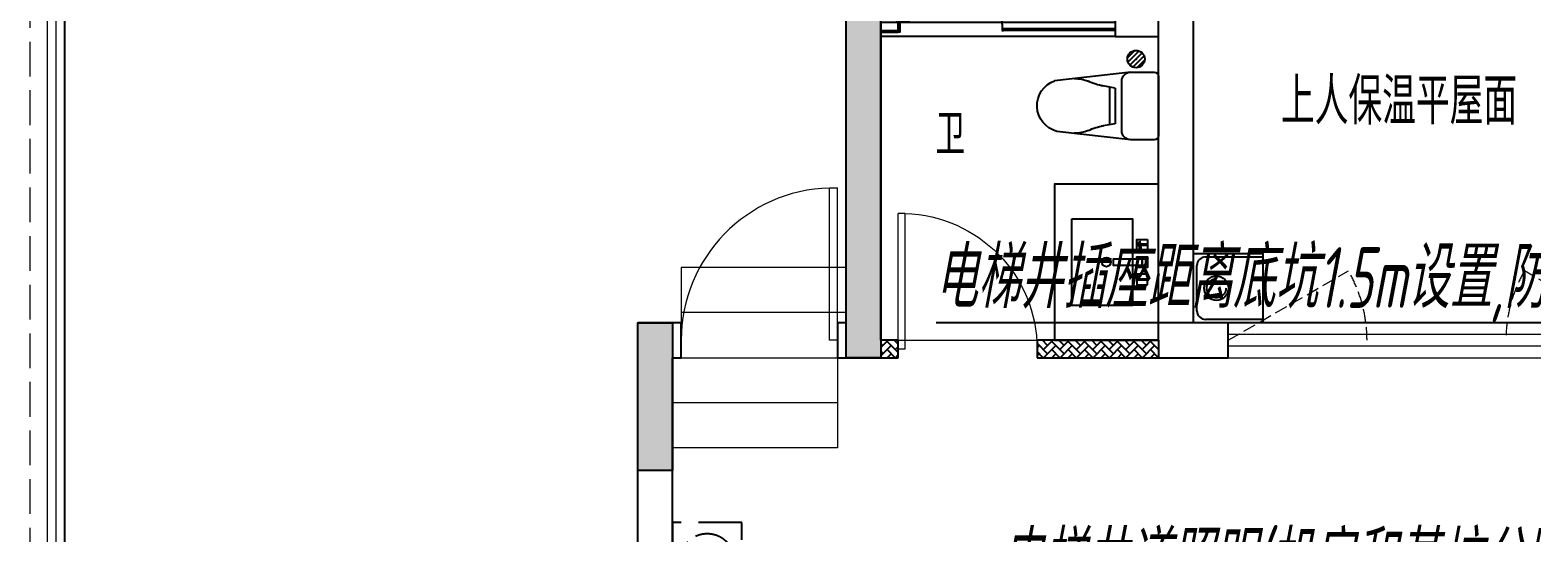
# Model space of a CAD drawing. Extents: x 3753737 to 4713801, y -857380 to 24339.
# Drawn here: x 4040813 to 4049463, y -792046 to -789149 of the extents above; entities that cross this region are included whole.
import ezdxf

# ---------------------------------------------------------------- set-up
doc = ezdxf.new("R2010")
doc.units = 0
doc.header["$LTSCALE"] = 1000
doc.header["$MEASUREMENT"] = 0
doc.linetypes.add('A户型$0$DASH', pattern=[0.35, 0.25, -0.1])
doc.linetypes.add('DASH', pattern=[0.35, 0.25, -0.1])
doc.layers.get('0').update_dxf_attribs({"linetype": 'CONTINUOUS'})
for name, color, linetype in [('!!电气', 1, 'CONTINUOUS'), ('5fur', 175, 'CONTINUOUS'), ('COLU', 7, 'CONTINUOUS'), ('DIM-照明', 7, 'CONTINUOUS'), ('IP-bath&kitchen-JOHNSON', 4, 'CONTINUOUS'), ('LVTRY', 252, 'CONTINUOUS'), ('P-bath&kitchen-JOHNSON', 4, 'CONTINUOUS'), ('ROOF', 183, 'CONTINUOUS'), ('S-砼墙填充', 251, 'CONTINUOUS'), ('VPIPE-雨水', 4, 'DASH'), ('WALL', 252, 'CONTINUOUS'), ('保温', 6, 'CONTINUOUS'), ('管', 193, 'CONTINUOUS')]:
    doc.layers.add(name, color=color, linetype=linetype)
for name, color, linetype, lineweight in [('PUB_TEXT', 7, 'CONTINUOUS', 20), ('STAIR', 252, 'CONTINUOUS', 20), ('WINDOW', 146, 'CONTINUOUS', 20), ('平面-栏杆', 56, 'CONTINUOUS', 15), ('平面-看线', 252, 'CONTINUOUS', 15)]:
    doc.layers.add(name, color=color, linetype=linetype, lineweight=lineweight)
doc.styles.add('HZTXT', font='gbeitc.shx', dxfattribs={"width": 0.8, "height": 400, "bigfont": 'hztxt.shx'})
doc.styles.get("Standard").update_dxf_attribs({"font": 'gbenor.shx', "bigfont": 'gbcbig.shx'})
pattern_1 = [(45, (0, 0), (0, 47.41575231924514), [100.584, -33.528]), (135, (23.70786, 23.70786), (3.05311331771918e-15, 47.41575231924513), [100.584, -33.528])]

# ---------------------------------------------------------------- blocks, each defined once
blk = doc.blocks.new('dfgdfgsf')
at = {"layer": '5fur', "color": 252, "linetype": 'A户型$0$DASH'}
for p, q in [((2079791.574986166, -1251962.197855677), (2079391.574986166, -1251962.197855677)), ((2079391.574986166, -1251962.197855677), (2079391.574986166, -1252412.198233496)), ((2079791.574986166, -1252412.198233496), (2079791.574986166, -1251962.197855677))]:
    blk.add_line(p, q, dxfattribs=at)
at = {"layer": '5fur', "color": 252, "linetype": 'A户型$0$DASH', "extrusion": (0, 0, -1)}
blk.add_ellipse((2079591.574986166, -1252187.198233496), major_axis=(-113.2638872716998, 113.2638872716998), ratio=0.9999999999997511, start_param=4.712388980384682, end_param=10.99557428756427, dxfattribs=at)
blk = doc.blocks.new('GDGDGRD')
at = {"layer": 'S-砼墙填充'}
h = blk.add_hatch(color=252, dxfattribs=at)
h.dxf.hatch_style = 1
h.paths.add_polyline_path([(425766.5794054426, 295815.3630852421), (425766.5794054426, 295615.3630852421), (425416.5787021094, 295615.3630854151), (425416.5787033085, 292815.3630859881), (425216.5787033085, 292815.3630859881), (425216.5787021094, 295815.3630854151)])
h = blk.add_hatch(color=252, dxfattribs=at)
h.dxf.hatch_style = 1
h.paths.add_polyline_path([(424216.556240608, 293015.3630997556), (424216.556240608, 292815.3630997556), (424216.5562417945, 292165.3631572846), (424016.5562417945, 292165.3631572846), (424016.556240608, 293015.3630997556)])
at = {"layer": 'COLU', "color": 252}
for points in [[(425766.5794054426, 295815.3630852421), (425766.5794054426, 295615.3630852421), (425416.5787021094, 295615.3630854151), (425416.5787033085, 292815.3630859881), (425216.5787033085, 292815.3630859881), (425216.5787021094, 295815.3630854151)], [(424216.556240608, 293015.3630997556), (424216.556240608, 292815.3630997556), (424216.556240608, 292815.3630997556), (424216.5562417945, 292165.3631572846), (424016.5562417945, 292165.3631572846), (424016.556240608, 293015.3630997556)]]:
    blk.add_lwpolyline(points, close=True, dxfattribs=at)
blk = doc.blocks.new('VXVXVXDVXDVXVDX')
at = {"layer": '保温', "linetype": 'ByBlock', "ltscale": 10}
h = blk.add_hatch(dxfattribs=at)
h.set_pattern_fill('AR-HBONE', color=251, scale=55)
h.set_pattern_definition(pattern_1)
h.paths.add_polyline_path([(425516.5787158769, 292815.3630860538), (425516.5786749359, 292915.3630860629), (425416.5786828165, 292915.3663592454), (425416.5787237576, 292815.3663592363)])
h = blk.add_hatch(dxfattribs=at)
h.set_pattern_fill('AR-HBONE', color=251, scale=55)
h.set_pattern_definition(pattern_1)
h.paths.add_polyline_path([(427016.5787225708, 292815.3630863895), (427016.5786816297, 292915.3630863986), (426316.5786749361, 292915.3663593241), (426316.5787158771, 292815.3663593151)])
at = {"layer": '保温', "color": 251, "linetype": 'ByBlock', "ltscale": 10}
blk.add_line((427016.5787020889, 292915.3630863958), (427016.5787021116, 292815.3630863922), dxfattribs=at)
blk = doc.blocks.new('A$C3EB2330C')
at = {"layer": '管', "color": 252}
for p, q in [((-0.0007213222561404109, 379.9995217677206), (329.9992786777439, 379.9995217677206)), ((379.9992786777439, 329.9995217677206), (379.9992786777439, 69.99952176772058)), ((329.9992786777439, 19.99952176772058), (-0.0007213222561404109, 19.99952176772058))]:
    blk.add_line(p, q, dxfattribs=at)
blk.add_lwpolyline([(399.9992786777439, 399.9995217677206), (399.9992786777439, -0.000478232279419899), (-0.0007213222561404109, -0.000478232279419899), (-0.0007213222561404109, 399.9995217677206)], close=True, dxfattribs=at)
for centre, start, end in [((329.9992786777439, 329.9995217677206), 0, 90), ((329.9992786777439, 69.99952176772058), 270, 360)]:
    blk.add_arc(centre, 50, start, end, dxfattribs=at)
blk.add_ellipse((267.4755955390865, 199.9995217677206), major_axis=(-49.49747468307308, -49.49747468307304), ratio=0.9999999999994058, start_param=-0.7853981633977454, end_param=5.49778714378184, dxfattribs=at)
blk = doc.blocks.new('rrrrrrrrrrrra')
at = {"color": 8}
for p, q in [((-112.3975646988256, 458.7312025176361), (-112.3975646988256, 324.3323662159964)), ((252.6024353011744, 483.7312025176361), (-87.39756469882559, 483.7312025176361)), ((277.6024353011744, 324.3323662159964), (277.6024353011744, 458.7312025176361)), ((-112.3975646988256, 324.3323662159964), (-63.69972878636327, -103.3637925456278)), ((-59.12511469877791, 271.0599162159488), (224.3299853011267, 271.0599162159488)), ((277.6024353011744, 324.3323662159964), (227.5135563242948, -115.5808400628157)), ((-20.6103619200876, 232.4137265472673), (-34.18044077546801, 153.6153487120755)), ((191.3197469591396, 200.4502565474249), (-26.11487635679077, 200.4502565474249)), ((185.8152325224364, 232.4137265477329), (-20.6103619200876, 232.4137265472673)), ((185.8152325224364, 232.4137265477329), (199.3853113778168, 153.6153487125412))]:
    blk.add_line(p, q, dxfattribs=at)
for centre, radius, start, end in [((-87.39756469882559, 458.7312025176361), 25, 90, 180), ((252.6024353011744, 458.7312025176361), 25, 0, 90), ((-59.12511469877791, 324.3323662164621), 53.27245000000602, 180, 270), ((224.3299853008939, 324.3323662164621), 53.27245000000253, 270, 0), ((-322.583031725022, 209.8070477982983), 293.8257332377133, 333.5368539848596, 351.4828191908725), ((487.787902327138, 209.8070477982983), 293.8257332377133, 188.5171808091275, 206.4631460151405), ((148.969911527005, -3.179016253445297), 224.0767612256445, 158.5202191710939, 180), ((16.2349590753438, -3.179016253445297), 224.0767612256723, 0, 21.47978082890611), ((83.83053322241176, -63.61970424279571), 152.7899563564, 195.0773243454172, 340.1181212308546)]:
    blk.add_arc(centre, radius, start, end, dxfattribs=at)
blk = doc.blocks.new('A$C1E0F638F')
for points in [[(499.7003750004806, 435.1003879043274), (499.7003750004806, 85.1003879038617), (-4.325015470385551e-05, 85.10038790432736), (-4.325015470385551e-05, 435.1003879038617)], [(269.850552206859, 30.00024752598256), (229.850552206859, 30.00024752644822), (229.850552206859, 195.0002475259826), (269.850552206859, 195.0002475264482)], [(119.850552206859, 0.0002475259825587273), (179.850552206859, 0.0002475259825587273), (179.850552206859, 60.00024752598256), (119.850552206859, 60.00024752598256)], [(146.850552206859, 55.00024752598256), (152.850552206859, 55.00024752644822), (152.850552206859, 5.00024752644822), (146.850552206859, 5.00024752644822)], [(229.850552206859, 30.00024752644822), (269.850552206859, 30.00024752598256), (269.850552206859, 10.00024752598256), (229.850552206859, 10.00024752644822)], [(379.850552206859, 0.0002475259825587273), (319.850552206859, 0.0002475264482200146), (319.850552206859, 60.00024752644822), (379.850552206859, 60.00024752644822)], [(352.850552206859, 55.00024752598256), (346.850552206859, 55.00024752598256), (346.850552206859, 5.000247525982559), (352.850552206859, 5.000247525982559)]]:
    blk.add_lwpolyline(points, close=True)
blk.add_lwpolyline([(269.850552206859, 60.00024752598256), (279.850552206859, 60.00024752598256), (279.850552206859, 0.0002475264482200146), (219.850552206859, 0.0002475259825587273), (219.850552206859, 60.00024752598256), (229.850552206859, 60.00024752644822)])
blk.add_circle((249.850552206859, 236.2614032463171), 26)
blk = doc.blocks.new('$lvtry$00000171')
for p, q in [((-74.24621202462731, 10.60660171788186), (-10.60660171788186, 74.24621202462731)), ((-69.81875867368217, -27.39235180270043), (27.39235180242758, 69.81875867368217)), ((-53.03300858900184, -53.03300858886359), (53.03300858900184, 53.03300858886359)), ((-27.39235180242758, -69.81875867368217), (69.81875867368217, 27.39235180270043)), ((10.60660171788186, -74.24621202462731), (74.24621202462731, -10.60660171788186))]:
    blk.add_line(p, q)
blk.add_circle((0, 0), 75)
blk.add_point((0, 0))
blk = doc.blocks.new('135')
blk.add_hatch(color=256).paths.add_polyline_path([(4.76418280357393, 1.812162386259842), (3.614183923258678, -0.9586682789313272), (-4.698308072380313, 2.491328362025341), (-3.548309192054148, 5.262159027231063)])
for p, q in [((-6.34257382159194, 2.632406550414998), (5.421245566391007, -2.250020692198631)), ((-5.698204626369259, 2.906323017595241), (-5.160113183243083, 2.682994842084553)), ((-5.555794630552554, 18.93025617586591), (-3.355794630551827, 19.41189882087838)), ((-3.355794630551827, 19.41189882087838), (-5.502586708164016, 19.38346581543646)), ((5.249555696867901, 10.9245783101278), (-5.25044430312846, 10.93328680312606)), ((5.227938415449898, 9.660595023749009), (-5.205485498692723, 9.660595023727183)), ((-5.160113183243083, 2.682994842084553), (-3.818447822857706, 5.915630618167598)), ((-5.000000000007275, 10.93307908955376), (-5.000000000007275, 30.53458335841333)), ((-3.818447822857706, 5.915630618167598), (5.417654394495911, 2.08230101709978)), ((0, -9.095e-13), (-7.276000000000001e-12, 39.11915162772765)), ((5.617387633388716, 18.86060526279379), (3.417387633387988, 19.34224790780627)), ((3.417387633387988, 19.34224790780627), (5.564179711000178, 19.31381490236435)), ((4.075989034128724, -1.150334758983262), (5.417654394495911, 2.08230101709978)), ((4.999999999996362, 10.92478528669653), (4.999999999992723, 32.30060393840449)), ((4.075989034125087, -1.150334758983262), (5.7233188174323, -1.834038541420341))]:
    blk.add_line(p, q)
for centre, radius, start, end in [((6.161034868437128, 15.83646535001662), 13.51105029248686, 151.0147378050733, 204.8403314206463), ((13.49583268638525, 4.204098348475781), 20.48112573357894, 163.092431708237, 182.0011966084188), ((-5.975522388205718, 3.562607190228845), 1, 184.2275252268287, 248.4661137629982), ((13.54264475737364, 4.193994001077044), 19.52885339284392, 163.7443120071847, 182.5268738689926), ((8.625610374787357, 15.4674340699994), 14.59806099666519, 166.2780045267358, 198.0953497200314), ((-5.467505949505721, 3.349919817060253), 0.5, 181.9385014602077, 247.2597126889964), ((-5.220308285297505, 22.14142036417525), 0.5, 335.7643365041333, 151.0147378054934), ((3.827398038803949, 18.06844884589281), 9.42220170707689, 155.7643365036202, 171.9772791662345), ((5.153695528464595, 22.26171150950449), 0.5, 29.84246110022977, 204.5740373216479), ((-5.946870150815811, 17.18555889137405), 11.70614123311011, 10.4750181798539, 24.57403732164799), ((29.07817214454553, 6.708467335577552), 24.03224306675829, 172.943947749341, 199.2318175570648), ((-6.288615623223449, 15.43590622998363), 12.3887641438454, 338.644919711974, 16.04760207510264), ((-6.035673477003001, 15.84248269684667), 13.39994098009156, 334.9111406033848, 29.84246110034611), ((26.37160870551816, 6.273545375245702), 20.6409126368038, 169.1453753653255, 199.9525787155704), ((5.869786496521555, -1.169297062749137), 1.170107913508445, 247.4597126892894, 19.95257871601565), ((5.914985297487874, -1.372233430550295), 0.5, 247.4597126892894, 19.23181755750988)]:
    blk.add_arc(centre, radius, start, end)
blk.add_open_spline([(-5.000000000007275, 30.53458335841333), (-4.10443294849756, 31.33336597555081), (-2.288282033354334, 32.95324444101334), (0.90438098919185, 29.19536669430727), (3.450096077842316, 31.12548990286359), (4.999999999992723, 32.30060393840449)], degree=3, knots=[0, 0, 0, 0, 3.066329070407599, 6.218313121244897, 11.12413523619883, 11.12413523619883, 11.12413523619883, 11.12413523619883])
blk = doc.blocks.new('SDFAWERAWER')
at = {"layer": 'LVTRY', "color": 252}
for p, q in [((593941.1893833182, -1242210.071718162), (593783.7054442759, -1242594.768872668)), ((593964.6458707345, -1242219.669193542), (593807.1619316919, -1242604.366348048)), ((593941.1893833182, -1242210.071718162), (593964.6458707345, -1242219.669193542)), ((593987.7654218215, -1242190.543110286), (593978.1679464299, -1242213.999597729)), ((594007.4885557, -1242225.996441955), (593978.1679464299, -1242213.999597729)), ((594017.0860310916, -1242202.539954511), (593987.7654218215, -1242190.543110286)), ((594015.8193360465, -1242220.432964417), (594027.1688849085, -1242192.714558183)), ((594015.8193360465, -1242220.432964417), (594021.6828450572, -1242222.833830523)), ((594025.7000045974, -1242203.902384486), (594018.4845674199, -1242221.524267195)), ((594018.4845674199, -1242221.524267195), (594021.4897947444, -1242220.265124338)), ((594025.3530065713, -1242210.830205286), (594021.4897947444, -1242220.265124338)), ((594022.5558872721, -1242220.70164544), (594021.6828450572, -1242222.833830523)), ((594021.6828450572, -1242222.833830523), (594023.9367655669, -1242221.889473379)), ((594022.6186791044, -1242211.427743668), (594029.8341162818, -1242193.80586096)), ((594024.1550261178, -1242221.356427115), (594023.937164888, -1242221.888498138)), ((594025.3530065713, -1242210.830205286), (594031.0932591765, -1242196.811088268)), ((594027.1688849085, -1242192.714558183), (594033.0323939191, -1242195.115424288)), ((594029.8341162818, -1242193.80586096), (594031.0932591765, -1242196.811088268)), ((594032.1593517042, -1242197.24760937), (594033.0323939191, -1242195.115424288)), ((594033.0323939191, -1242195.115424288), (594033.976751101, -1242197.369344781)), ((594033.7584905497, -1242197.902391045), (594033.9763517794, -1242197.370320023)), ((594047.2517495372, -1242200.933083513), (594035.9092786319, -1242228.654386825)), ((594037.3439066054, -1242210.828683256), (594087.9885953569, -1242231.550505105)), ((594038.5747885434, -1242229.745009019), (594045.1743897707, -1242213.615406493)), ((594041.579694262, -1242228.485098852), (594051.1771696536, -1242205.028611409)), ((594049.9172594484, -1242202.023705706), (594043.3176582216, -1242218.153308231)), ((594047.2517495372, -1242200.933083513), (594049.9172594484, -1242202.023705706)), ((594049.9172594484, -1242202.023705706), (594051.1771696536, -1242205.028611409)), ((594057.0670404839, -1242246.282014925), (594066.6645158757, -1242222.825527482)), ((594027.746431214, -1242234.285170699), (594078.3911199654, -1242255.006992549)), ((594035.9092786319, -1242228.654386825), (594038.5747885434, -1242229.745009019)), ((594038.5747885434, -1242229.745009019), (594041.579694262, -1242228.485098852)), ((593783.7054442759, -1242594.768872668), (593807.1619316919, -1242604.366348048)), ((593803.2340521519, -1242641.344911171), (593812.8315275433, -1242617.888423728)), ((593803.2340521519, -1242641.344911171), (593832.554661422, -1242653.341755396)), ((593812.8315275433, -1242617.888423728), (593842.1521368134, -1242629.885267953)), ((593842.1521368134, -1242629.885267953), (593832.554661422, -1242653.341755396)), ((593833.814571627, -1242656.346661099), (593832.554661422, -1242653.341755396)), ((593845.157042532, -1242628.625357786), (593833.814571627, -1242656.346661099)), ((593836.4800815652, -1242657.437283303), (593833.814571627, -1242656.346661099)), ((593847.8225524705, -1242629.715979991), (593836.4800815652, -1242657.437283303)), ((593845.157042532, -1242628.625357786), (593842.1521368134, -1242629.885267953)), ((593847.8225524705, -1242629.715979991), (593845.157042532, -1242628.625357786)), ((593847.1421213057, -1242661.799772115), (593858.4845922105, -1242634.078468803)), ((593849.807631217, -1242662.890394308), (593861.150102122, -1242635.169090996)), ((593852.0613105225, -1242661.945461682), (593862.0950347865, -1242637.422770285)), ((593858.4845922105, -1242634.078468803), (593861.150102122, -1242635.169090996)), ((593861.150102122, -1242635.169090996), (593862.0950347865, -1242637.422770285)), ((593847.1421213057, -1242661.799772115), (593849.807631217, -1242662.890394308))]:
    blk.add_line(p, q, dxfattribs=at)
blk.add_lwpolyline([(593823.4857289928, -1242716.975934958), (594045.7556563742, -1242173.940086161), (594036.5013807861, -1242170.150840413), (593814.2314534048, -1242713.186689209)], close=True, dxfattribs=at)
blk.add_arc((594075.2654484361, -1242240.036391133), 15.29342111015146, 281.7932153755734, 33.70187580186141, dxfattribs=at)
for centre, major_axis, start_param, end_param in [((593974.2417065077, -1242223.595433476), (3.926239933352681, 9.595835773426348), 0, 1.570796326794897), ((593816.7577674654, -1242608.292587982), (13.52371531371392, 33.05232318957029), 1.570796326794897, 3.141592653589793), ((593816.7577674654, -1242608.292587982), (3.926239933352681, 9.595835773426348), 1.570796326794897, 3.141592653589793)]:
    blk.add_ellipse(centre, major_axis=major_axis, ratio=1, start_param=start_param, end_param=end_param, dxfattribs=at)
at = {"layer": 'P-bath&kitchen-JOHNSON', "color": 252, "linetype": 'DASH'}
blk.add_arc((593809.7670385346, -1242714.004828131), 586.199339652145, 67.53694625199444, 157.1324720308851, dxfattribs=at)
at = {"layer": 'LVTRY', "color": 252, "xscale": -1, "rotation": 157.7329157530927}
blk.add_blockref('135', (594045.2713309255, -1242161.927690595), dxfattribs=at)
blk = doc.blocks.new('A$C5DCB2F21')
at = {"layer": 'IP-bath&kitchen-JOHNSON', "color": 8}
for p, q in [((73.60639230580999, 0), (-73.60639230580999, 0)), ((-10.47308850636909, -173.5162652194049), (-10.47308850636909, -49.2578386965979)), ((10.5573092952909, -173.5162652194049), (10.5573092952909, -49.2578386965979)), ((-68.28558143033297, -213.1606503543517), (-157.7014214626688, -274.9614281078248)), ((68.16970908802614, -213.1606503543517), (157.5855491203619, -274.9614281078248)), ((-0.0579361711279489, -261.3536447175793), (-0.0579361711570528, -424.6555120690827))]:
    blk.add_line(p, q, dxfattribs=at)
blk.add_lwpolyline([(73.60639230580999, 0), (73.60639230580999, -15.772798351245), (-73.60639230580999, -15.772798351245), (-73.60639230580999, 0)], dxfattribs=at)
for points in [[(-26.29978149385716, -30.6730770759059, -0.3641418619200349), (-37.77772499481944, -15.772798351245, -0.0204951839784475)], [(-10.47308850636909, -49.43990604687496, 0.214893116671168), (-26.29978149385716, -30.6730770759059, 7.649644273232357)], [(10.5573092952909, -49.2578386965979, -0.2143900455666535), (26.29978149385716, -30.6730770759059, -7.649644273232357)], [(26.29978149385716, -30.6730770759059, 0.3641418619200187), (37.77772499482671, -15.772798351245, 0.0204951839784475)]]:
    blk.add_lwpolyline(points, format="xyb", dxfattribs=at)
blk.add_arc((0.0421103944609058, -173.5162652194049), 10.51519890083, 180, 0, dxfattribs=at)
for centre, major_axis, ratio, start_param, end_param in [((0.0421103943663184, -181.2952494334531), (53.64446843239703, 4.6092399e-09), 0.9875770290783108, 1.768090240399728, 7.656687720196345), ((0.0421103943663184, -178.7724866370772), (-50.96224410476142, 6.55561e-11), 0.9900522014073144, -1.362970376127611, 4.504563029716158), ((0.0421103943663184, -177.7692267618913), (-26.80467913510691, 8.690706e-10), 0.9948122416210567, -1.167676844559286, 4.309269498205915), ((-12.41473554639378, -164.737432311369), (1.3012e-12, 1.432845619463478), 0.8500000000096485, -1.570796326743344, 4.712388980436241), ((12.49895633515552, -164.737432311369), (-1.089747e-10, 1.432845619463478), 0.8500000000096485, 4.712388980370823, 10.99557428755041), ((-12.41473554639378, -189.1718906858077), (-2.801241e-10, 1.432845619478029), 0.8500000000010158, 4.712388980259137, 10.99557428743872), ((12.49895633515552, -189.1718906858077), (-3.904000999999999e-10, 1.43284561947803), 0.8500000000010156, 4.712388980193717, 10.9955742873733)]:
    blk.add_ellipse(centre, major_axis=major_axis, ratio=ratio, start_param=start_param, end_param=end_param, dxfattribs=at)
blk = doc.blocks.new('A$C5C58052D')
at = {"layer": 'IP-bath&kitchen-JOHNSON', "color": 252}
for p, q in [((-49.99996080552228, -870.3115543133463), (-1399.997573487693, -870.3115586272907)), ((-1399.997573484667, -915.3115590930684), (-1299.997573835775, -915.3115590594243)), ((-1399.997573484667, -925.3115590930684), (-1299.997573835775, -925.3115590594243)), ((-49.99996080552228, -950.3114893491729), (-1399.997573487461, -950.3115586272907)), ((-1299.997573835775, -925.3115590594243), (-1299.997573839501, -915.3115590594243)), ((-700.0094203397166, -915.3115590777015), (-700.0094203348272, -905.3115588579094)), ((-49.99996080552228, -915.3115543150925), (-700.0094203397166, -915.3115590777015)), ((-49.99996080552228, -905.3115543150925), (-699.9975735293701, -905.3115588579094))]:
    blk.add_line(p, q, dxfattribs=at)
for points in [[(-50, 0), (-49.9999569831416, -950.3115181066096), (200.0024476789404, -950.3115019814577)], [(0, 0), (1.881248317658901e-05, -850.3115094205132), (200.0024453278165, -850.3115094189416)]]:
    blk.add_lwpolyline(points, dxfattribs=at)
at = {"layer": 'LVTRY', "color": 252}
blk.add_lwpolyline([(-399.9873395997565, -2699.999390983779), (200.0126604004763, -2699.999390983779), (200.0126603917452, -1800.000353202282), (-399.9873396086041, -1800.000353202282)], close=True, dxfattribs=at)
at = {"layer": 'IP-bath&kitchen-JOHNSON', "color": 252, "xscale": -1}
for name, p, rotation in [('A$C5DCB2F21', (-50.01090498571284, -375.0039311598521), 269.991511475553), ('SDFAWERAWER', (1019018.516762859, 924235.1846695608), 337.7402306568928)]:
    blk.add_blockref(name, p, dxfattribs=dict(at, rotation=rotation))
at = {"layer": 'LVTRY', "color": 252, "xscale": 0.6666666667107826, "yscale": 0.6666666667107826}
for p in [(-180, -129.9999999977881), (70.00242649810389, -1079.99999999546)]:
    blk.add_blockref('$lvtry$00000171', p, dxfattribs=at)
at = {"layer": 'LVTRY', "color": 252, "extrusion": (0, 0, -1), "zscale": -1, "rotation": 90.00000000000001}
blk.add_blockref('rrrrrrrrrrrra', (283.7312050068285, -1432.758170591318), dxfattribs=at)
at = {"layer": 'LVTRY', "color": 252, "rotation": 90.00000000000001}
blk.add_blockref('A$C1E0F638F', (135.1025586216711, -2499.694016935595), dxfattribs=at)
blk = doc.blocks.new('$DorLib2D$00000001')
for p, q in [((0.45, 0.9750000000000001), (0.5000000000000002, 0.9750000000000001)), ((0.45, 0), (0.45, 0.9750000000000001)), ((0.5, 0), (0.5, 0.9750000000000001)), ((0.5, 0), (0.45, 0))]:
    blk.add_line(p, q)
at = {"lineweight": 13}
blk.add_arc((0.475, 0), 0.975, 91.4692835813538, 180, dxfattribs=at)
blk = doc.blocks.new('$WINLIB2D$00000001')
at = {"color": 0}
for points in [[(-0.4999999999999964, 0.5000000000000142), (-0.4999999999999964, -0.4999999999999858)], [(-0.4999999999999964, 0.5000000000000142), (0.5000000000000036, 0.5000000000000142)], [(0.5000000000000036, -0.4999999999999858), (0.5000000000000036, 0.5000000000000142)], [(0.5000000000000036, 0.1666666666666714), (-0.4999999999999964, 0.1666666666666714)], [(0.5000000000000036, -0.1666666666666572), (-0.4999999999999964, -0.1666666666666572)], [(-0.4999999999999964, -0.4999999999999858), (0.5000000000000036, -0.4999999999999858)]]:
    blk.add_lwpolyline(points, dxfattribs=at)
blk = doc.blocks.new('A$C100F5A36')
at = {"layer": 'ROOF', "color": 252, "ltscale": 0.8}
blk.add_lwpolyline([(14352.46589022502, -17582.39991624258), (11902.46589110466, -17582.39992471668), (11902.46589095332, -9882.39724015724), (13702.4658927219, -9882.373075132957), (13702.46589278616, -8882.399925291887), (19902.46634931164, -8882.399925158592)], dxfattribs=at)
at = {"layer": 'STAIR', "color": 252}
blk.add_line((15452.46588995215, -12682.39992387558), (16352.46588971652, -12682.3999247771), dxfattribs=at)
for points in [[(16402.46589028323, -12422.39992473717), (16402.46589046344, -12162.39992473717), (15452.46589248022, -12162.39992383891), (15452.46588867437, -12422.39992383891)], [(16402.46589147346, -12682.39992471831), (16402.46589165367, -12422.39992471831), (15452.46589230094, -12422.39992383891), (15452.46588849509, -12682.39992405754)], [(16352.46589013562, -12682.39992481214), (16352.46588995727, -12942.39992481214), (15402.44343236228, -12942.39992399444), (15402.44342891499, -12682.39992399444)], [(16352.46588995727, -12942.39992481214), (16352.46588977892, -13202.39992481214), (15402.44343215181, -13202.39992399444), (15402.44342870452, -12942.39992399444)]]:
    blk.add_lwpolyline(points, dxfattribs=at)
at = {"layer": 'VPIPE-雨水', "color": 252}
blk.add_circle((18534.98957353691, -12282.39992456662), 55, dxfattribs=at)
at = {"layer": 'WALL', "color": 252}
for p, q in [((16402.46589037854, -12482.39992481824), (16402.46589030916, -9682.399925423935)), ((18402.46589039425, -12482.39992456651), (18402.46589033417, -9682.399925360296)), ((16602.46589038102, -12582.39992496465), (16602.46589031412, -9882.399925417572)), ((18202.46589039639, -12582.39992461075), (18202.46589033846, -9882.399925366659)), ((15452.46589010857, -12482.3999248717), (15202.46589098225, -12482.39992488576)), ((15202.46589108423, -16982.39991757331), (15202.46589098225, -12482.39992488576)), ((15452.46589011983, -12682.39992487167), (15452.46589010857, -12482.3999248717)), ((16402.46589037854, -12482.39992481824), (16352.46589010854, -12482.39992482106)), ((16352.46589010854, -12482.39992482106), (16352.46589011979, -12682.39992482103)), ((18602.46550687474, -12482.39992452228), (18402.46589039425, -12482.39992456651)), ((18602.46550691897, -12682.39992452227), (18602.46550687474, -12482.39992452228)), ((16702.46588370867, -12582.39992494253), (16602.46589038102, -12582.39992496465)), ((16702.46588373079, -12682.39992494252), (16702.46588370867, -12582.39992494253)), ((18202.46589039639, -12582.39992461075), (17502.46588370867, -12582.39992476558)), ((17502.46588370867, -12582.39992476558), (17502.46588373079, -12682.39992476557)), ((15402.46589098678, -12682.3999248745), (15452.46589011983, -12682.39992487167)), ((15402.46589108423, -16982.39991757714), (15402.46589098678, -12682.3999248745)), ((16352.46589011979, -12682.39992482103), (16502.46589038618, -12682.39992481261)), ((16502.46589040314, -12682.39992498676), (16702.46588373079, -12682.39992494252)), ((17502.46588373079, -12682.39992476557), (18302.46589041851, -12682.39992458862)), ((18302.4658904185, -12682.39992458862), (18602.46550691897, -12682.39992452227))]:
    blk.add_line(p, q, dxfattribs=at)
at = {"layer": 'WINDOW', "color": 252}
blk.add_line((16702.46588370868, -12582.39992494253), (17502.46588370868, -12582.39992476557), dxfattribs=at)
at = {"layer": 'WINDOW', "color": 252, "linetype": 'DASH', "ltscale": 0.3}
for points in [[(18602.46552114608, -12582.39990136586), (19295.28584417887, -12182.39990136388, -0.1316524975905399), (19402.4655211526, -12582.39990137354)], [(21002.46549269184, -12582.39990136586), (20309.64516965905, -12182.39990136388, 0.1316524975905399), (20202.46549268533, -12582.39990137354)]]:
    blk.add_lwpolyline(points, format="xyb", dxfattribs=at)
at = {"layer": '平面-栏杆', "color": 252}
for points in [[(14352.46589057054, -17682.39991624258), (11802.46589110699, -17682.39992506255), (11802.46589095145, -9782.398582649534), (13602.46589272795, -9782.374417625251), (13602.46589279268, -8782.3999252941), (19902.46634930931, -8782.399925158592)], [(14352.46589039778, -17632.39991624258), (11852.46589110605, -17632.39992488967), (11852.46589095239, -9832.397911403328), (13652.46589272469, -9832.373746379046), (13652.46589278942, -8832.399925292935), (19902.46634931071, -8832.399925158592)]]:
    blk.add_lwpolyline(points, dxfattribs=at)
at = {"layer": '平面-看线', "color": 252, "linetype": 'DASH', "ltscale": 0.8}
blk.add_lwpolyline([(14352.46589091653, -17782.39991624258), (11702.46589110885, -17782.39992540842), (11702.46589094913, -9682.399925141828), (13502.46589273447, -9682.375760117546), (13502.4658927992, -8682.399925296195), (19902.46634930745, -8682.399925158592)], dxfattribs=at)
at = {"color": 252}
for name, p in [('GDGDGRD', (-408814.112811693, -305497.7630110036)), ('A$C5C58052D', (18002.41897367872, -9882.399925927399)), ('VXVXVXDVXDVXVDX', (-408814.112811693, -305497.7630110036))]:
    blk.add_blockref(name, p, dxfattribs=at)
at = {"layer": 'WINDOW', "color": 252}
for name, p, xscale, yscale, zscale, rotation in [('$DorLib2D$00000001', (15902.4658901142, -12582.39992484637), 900, 900, 900, 3.223884863770534e-09), ('$DorLib2D$00000001', (17102.46588371973, -12632.39992485405), -800, 800, -800, 1.26732025614389e-08), ('$WINLIB2D$00000001', (19802.46550689685, -12582.39992425688), 2400, -200, 2400, 1.267179831401196e-08)]:
    blk.add_blockref(name, p, dxfattribs=dict(at, xscale=xscale, yscale=yscale, zscale=zscale, rotation=rotation))
blk.add_blockref('dfgdfgsf', (-2063989.108700188, 1238329.789241821), dxfattribs=at)
at = {"layer": '管', "color": 252, "rotation": 180}
blk.add_blockref('A$C3EB2330C', (18802.46516907588, -12082.4004027989), dxfattribs=at)
at = {"layer": 'PUB_TEXT', "color": 252}
for s, height, p in [('上人保温平屋面', 270.0709219858156, (18906.28888201574, -11339.53063235478)), ('卫', 236.3120567375886, (16917.35292850062, -11513.58770175441))]:
    blk.add_text(s, height=height, dxfattribs=at).set_placement(p)

msp = doc.modelspace()

# ---------------------------------------------------------------- block references
at = {"layer": '!!电气'}
msp.add_blockref('A$C100F5A36', (4029110.978776063, -778353.575115452), dxfattribs=at)

# ---------------------------------------------------------------- next in the draw order: linework, layer by layer
msp.add_line((4051817.439668108, -790835.9750394807), (4046032.267399798, -790835.9750388283), dxfattribs=at)

# ---------------------------------------------------------------- next in the draw order: texts
at = {"layer": 'DIM-照明', "style": 'HZTXT', "width": 0.7}
for s, p in [('电梯井插座距离底坑1.5m设置,防护等级不低于IP54', (4046022.203034929, -790749.1165637211)), ('电梯井道照明(机房和基坑分别设双控开关)', (4046393.764963074, -792384.94356635))]:
    msp.add_text(s, height=350, dxfattribs=at).set_placement(p)

doc.saveas('drawing.dxf')
